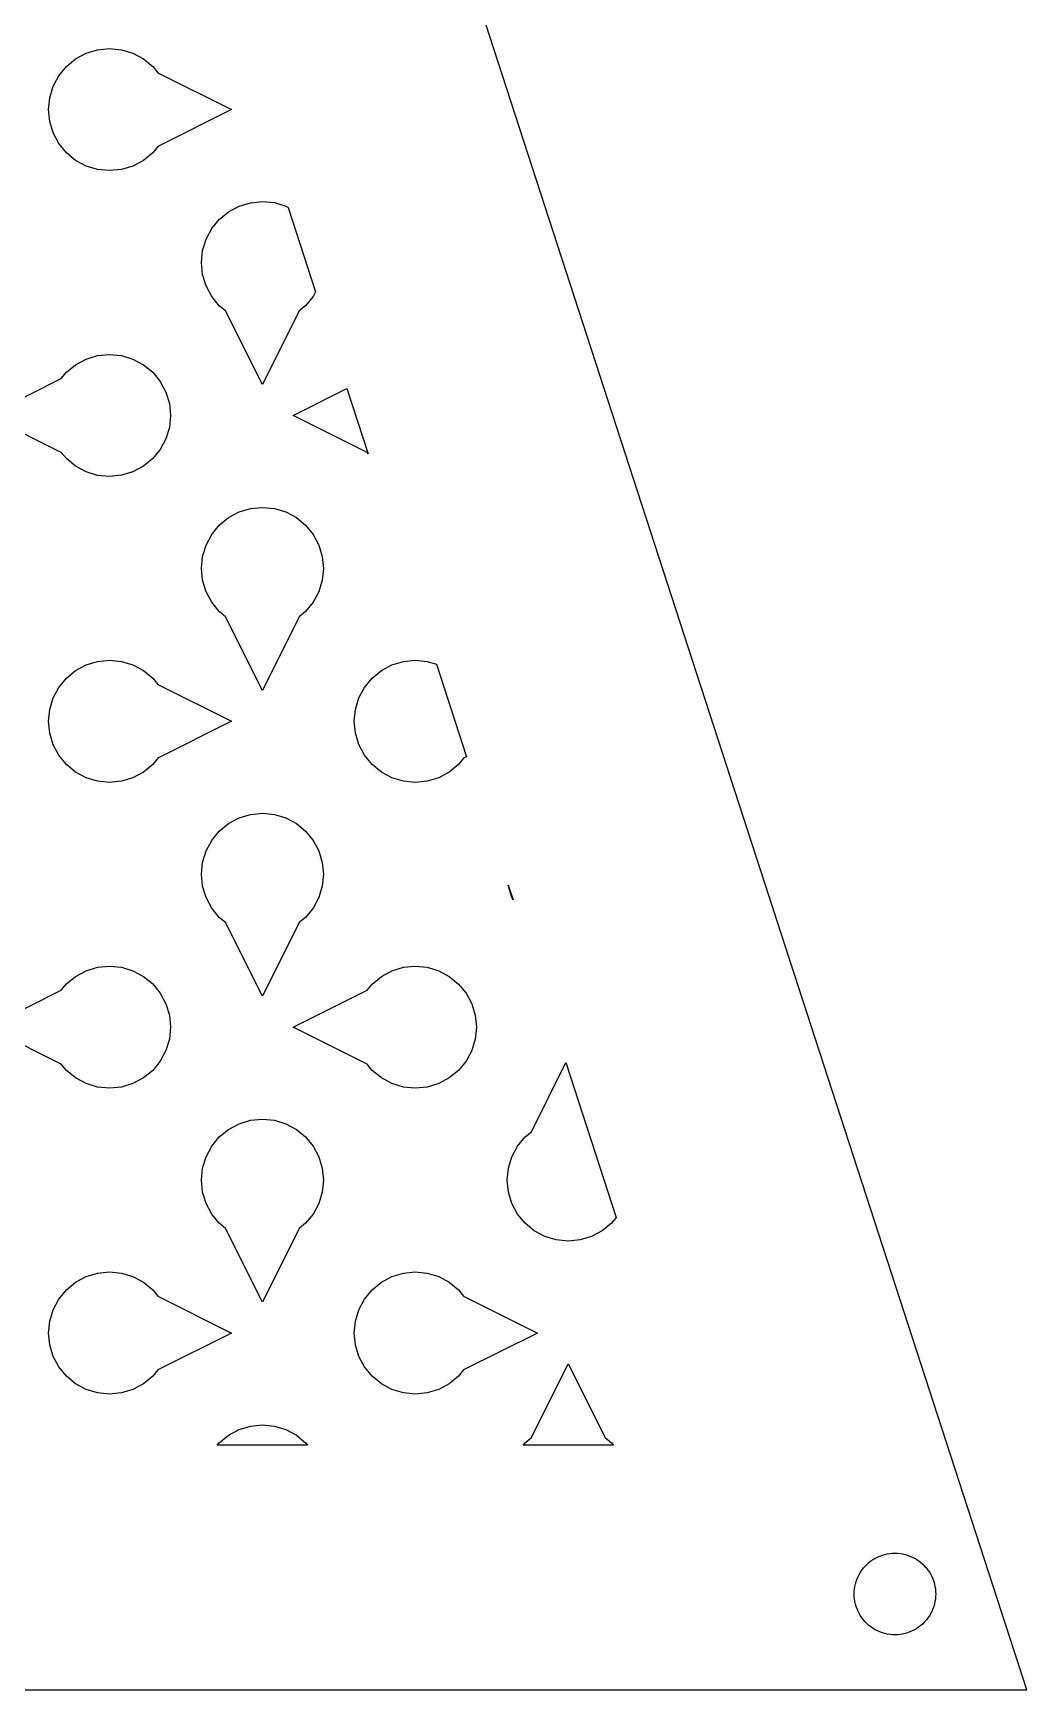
# Model space of a CAD drawing. Header units: metres. Extents: x -75 to 75, y 0 to 231.
# Drawn here: x 26.3 to 75, y 0 to 81.3 of the extents above; entities that cross this region are included whole.
import ezdxf

# ---------------------------------------------------------------- set-up
doc = ezdxf.new("R2010")
doc.units = ezdxf.units.M

msp = doc.modelspace()

# ---------------------------------------------------------------- linework, layer by layer
for p, q in [((75, 0), (0, 230.826)), ((29.4159, 80.4356), (30, 80.4938)), ((30, 80.4938), (30.5841, 80.4366)), ((27.8828, 79.6172), (28.3369, 79.9893)), ((28.3369, 79.9893), (28.8551, 80.2658)), ((28.8551, 80.2658), (29.4159, 80.4356)), ((30.5841, 80.4366), (31.1449, 80.2658)), ((31.1449, 80.2658), (31.6635, 79.9889)), ((31.6635, 79.9889), (32.1176, 79.6167)), ((27.2342, 78.6449), (27.5107, 79.1631)), ((27.5107, 79.1631), (27.8828, 79.6172)), ((32.1176, 79.6167), (32.3708, 79.3082)), ((32.3708, 79.3082), (35.9862, 77.5)), ((27.0067, 77.5005), (27.0634, 78.0841)), ((27.0634, 78.0841), (27.2342, 78.6449)), ((27.0644, 76.9154), (27.0067, 77.5005)), ((35.9862, 77.5), (32.3708, 75.6918)), ((27.2342, 76.3547), (27.0644, 76.9154)), ((27.5107, 75.8365), (27.2342, 76.3547)), ((27.8828, 75.3824), (27.5107, 75.8365)), ((32.3708, 75.6918), (32.1167, 75.3819)), ((28.3369, 75.0102), (27.8828, 75.3824)), ((28.8551, 74.7337), (28.3369, 75.0102)), ((31.6635, 75.0107), (31.1449, 74.7337)), ((32.1167, 75.3819), (31.6635, 75.0107)), ((29.4159, 74.563), (28.8551, 74.7337)), ((30, 74.5058), (29.4159, 74.563)), ((30.5841, 74.5639), (30, 74.5058)), ((31.1449, 74.7337), (30.5841, 74.5639)), ((35.3819, 72.1167), (35.836, 72.4889)), ((35.836, 72.4889), (36.3547, 72.7658)), ((36.3547, 72.7658), (36.9154, 72.9356)), ((36.9154, 72.9356), (37.5, 72.9933)), ((37.5, 72.9933), (38.0841, 72.9366)), ((38.0841, 72.9366), (38.6449, 72.7658)), ((38.6449, 72.7658), (38.7592, 72.7047)), ((38.7592, 72.7047), (40.1068, 68.5574)), ((34.7337, 71.1449), (35.0098, 71.6626)), ((35.0098, 71.6626), (35.3819, 72.1167)), ((34.563, 70.5841), (34.7337, 71.1449)), ((34.5058, 70), (34.563, 70.5841)), ((34.5639, 69.4159), (34.5058, 70)), ((34.7337, 68.8551), (34.5639, 69.4159)), ((35.0102, 68.3369), (34.7337, 68.8551)), ((35.3819, 67.8833), (35.0102, 68.3369)), ((39.9889, 68.3365), (39.6167, 67.8824)), ((40.1068, 68.5574), (39.9889, 68.3365)), ((35.6918, 67.6292), (35.3819, 67.8833)), ((37.5, 64.0138), (35.6918, 67.6292)), ((39.3082, 67.6292), (37.5, 64.0138)), ((39.6167, 67.8824), (39.3082, 67.6292)), ((28.3365, 64.9893), (28.8551, 65.2663)), ((28.8551, 65.2663), (29.4159, 65.4361)), ((29.4159, 65.4361), (30, 65.4942)), ((30, 65.4942), (30.5841, 65.437)), ((30.5841, 65.437), (31.1449, 65.2663)), ((31.1449, 65.2663), (31.6631, 64.9898)), ((24.0138, 62.5), (27.6292, 64.3082)), ((27.6292, 64.3082), (27.8828, 64.6176)), ((27.8828, 64.6176), (28.3365, 64.9893)), ((31.6631, 64.9898), (32.1172, 64.6176)), ((32.1172, 64.6176), (32.4893, 64.1635)), ((32.4893, 64.1635), (32.7658, 63.6453)), ((32.7658, 63.6453), (32.9356, 63.0846)), ((39.0138, 62.5), (41.6471, 63.817)), ((41.6471, 63.817), (42.6843, 60.6246)), ((32.9356, 63.0846), (32.9933, 62.4995)), ((27.6292, 60.6918), (24.0138, 62.5)), ((32.9366, 61.9159), (32.7658, 61.3551)), ((32.9933, 62.4995), (32.9366, 61.9159)), ((42.6292, 60.6918), (39.0138, 62.5)), ((32.7658, 61.3551), (32.4889, 60.8365)), ((27.8824, 60.3833), (27.6292, 60.6918)), ((28.3365, 60.0111), (27.8824, 60.3833)), ((32.1167, 60.3824), (31.6631, 60.0107)), ((32.4889, 60.8365), (32.1167, 60.3824)), ((42.6843, 60.6246), (42.6292, 60.6918)), ((28.8551, 59.7342), (28.3365, 60.0111)), ((29.4159, 59.5634), (28.8551, 59.7342)), ((30, 59.5062), (29.4159, 59.5634)), ((30.5841, 59.5644), (30, 59.5062)), ((31.1449, 59.7342), (30.5841, 59.5644)), ((31.6631, 60.0107), (31.1449, 59.7342)), ((35.8369, 57.4893), (36.3551, 57.7658)), ((36.3551, 57.7658), (36.9159, 57.9356)), ((36.9159, 57.9356), (37.5005, 57.9933)), ((37.5005, 57.9933), (38.0846, 57.9366)), ((38.0846, 57.9366), (38.6453, 57.7658)), ((38.6453, 57.7658), (39.1635, 57.4893)), ((35.0107, 56.6631), (35.3828, 57.1172)), ((35.3828, 57.1172), (35.8369, 57.4893)), ((39.1635, 57.4893), (39.6176, 57.1172)), ((39.6176, 57.1172), (39.9898, 56.6631)), ((34.5634, 55.5841), (34.7342, 56.1449)), ((34.7342, 56.1449), (35.0107, 56.6631)), ((39.9898, 56.6631), (40.2663, 56.1449)), ((40.2663, 56.1449), (40.4361, 55.5841)), ((34.5062, 55), (34.5634, 55.5841)), ((40.4361, 55.5841), (40.4942, 55)), ((34.5644, 54.4159), (34.5062, 55)), ((40.4942, 55), (40.437, 54.4159)), ((34.7342, 53.8551), (34.5644, 54.4159)), ((35.0102, 53.3374), (34.7342, 53.8551)), ((40.2663, 53.8551), (39.9893, 53.3365)), ((40.437, 54.4159), (40.2663, 53.8551)), ((35.3824, 52.8833), (35.0102, 53.3374)), ((35.6918, 52.6292), (35.3824, 52.8833)), ((39.6172, 52.8824), (39.3082, 52.6292)), ((39.9893, 53.3365), (39.6172, 52.8824)), ((37.5, 49.0138), (35.6918, 52.6292)), ((39.3082, 52.6292), (37.5, 49.0138)), ((28.8551, 50.2658), (29.4159, 50.4356)), ((29.4159, 50.4356), (30, 50.4938)), ((30, 50.4938), (30.5841, 50.4366)), ((30.5841, 50.4366), (31.1449, 50.2658)), ((43.8551, 50.2663), (44.4159, 50.4361)), ((44.4159, 50.4361), (45, 50.4942)), ((45, 50.4942), (45.5841, 50.437)), ((45.5841, 50.437), (46.0395, 50.2983)), ((27.5107, 49.1631), (27.8828, 49.6172)), ((27.8828, 49.6172), (28.3369, 49.9893)), ((28.3369, 49.9893), (28.8551, 50.2658)), ((31.1449, 50.2658), (31.6635, 49.9889)), ((31.6635, 49.9889), (32.1176, 49.6167)), ((32.1176, 49.6167), (32.3708, 49.3082)), ((42.5102, 49.1631), (42.8824, 49.6172)), ((42.8824, 49.6172), (43.3365, 49.9893)), ((43.3365, 49.9893), (43.8551, 50.2663)), ((46.0395, 50.2983), (47.5131, 45.763)), ((27.2342, 48.6449), (27.5107, 49.1631)), ((32.3708, 49.3082), (35.9862, 47.5)), ((42.2342, 48.6453), (42.5102, 49.1631)), ((27.0067, 47.5005), (27.0634, 48.0841)), ((27.0634, 48.0841), (27.2342, 48.6449)), ((42.0067, 47.5009), (42.0634, 48.0846)), ((42.0634, 48.0846), (42.2342, 48.6453)), ((27.0644, 46.9154), (27.0067, 47.5005)), ((35.9862, 47.5), (32.3708, 45.6918)), ((42.0644, 46.9159), (42.0067, 47.5009)), ((27.2342, 46.3547), (27.0644, 46.9154)), ((27.5107, 45.8365), (27.2342, 46.3547)), ((42.2342, 46.3551), (42.0644, 46.9159)), ((42.5102, 45.8374), (42.2342, 46.3551)), ((27.8828, 45.3824), (27.5107, 45.8365)), ((32.3708, 45.6918), (32.1167, 45.3819)), ((42.8824, 45.3833), (42.5102, 45.8374)), ((47.3708, 45.6918), (47.1167, 45.3824)), ((47.5131, 45.763), (47.3708, 45.6918)), ((28.3369, 45.0102), (27.8828, 45.3824)), ((28.8551, 44.7337), (28.3369, 45.0102)), ((29.4159, 44.563), (28.8551, 44.7337)), ((31.1449, 44.7337), (30.5841, 44.5639)), ((31.6635, 45.0107), (31.1449, 44.7337)), ((32.1167, 45.3819), (31.6635, 45.0107)), ((43.3365, 45.0111), (42.8824, 45.3833)), ((43.8551, 44.7342), (43.3365, 45.0111)), ((44.4159, 44.5634), (43.8551, 44.7342)), ((46.1449, 44.7342), (45.5841, 44.5644)), ((46.6631, 45.0107), (46.1449, 44.7342)), ((47.1167, 45.3824), (46.6631, 45.0107)), ((30, 44.5058), (29.4159, 44.563)), ((30.5841, 44.5639), (30, 44.5058)), ((45, 44.5062), (44.4159, 44.5634)), ((45.5841, 44.5644), (45, 44.5062)), ((35.3819, 42.1167), (35.836, 42.4889)), ((35.836, 42.4889), (36.3547, 42.7658)), ((36.3547, 42.7658), (36.9154, 42.9356)), ((36.9154, 42.9356), (37.5, 42.9933)), ((37.5, 42.9933), (38.0841, 42.9366)), ((38.0841, 42.9366), (38.6449, 42.7658)), ((38.6449, 42.7658), (39.1635, 42.4889)), ((39.1635, 42.4889), (39.6176, 42.1167)), ((34.7337, 41.1449), (35.0098, 41.6626)), ((35.0098, 41.6626), (35.3819, 42.1167)), ((39.6176, 42.1167), (39.9898, 41.6626)), ((39.9898, 41.6626), (40.2658, 41.1449)), ((34.563, 40.5841), (34.7337, 41.1449)), ((40.2658, 41.1449), (40.4356, 40.5841)), ((34.5058, 40), (34.563, 40.5841)), ((34.5639, 39.4159), (34.5058, 40)), ((40.4356, 40.5841), (40.4938, 40)), ((40.4938, 40), (40.4366, 39.4159)), ((34.7337, 38.8551), (34.5639, 39.4159)), ((40.4366, 39.4159), (40.2658, 38.8551)), ((49.5644, 39.4159), (49.5595, 39.4651)), ((49.5595, 39.4651), (49.7943, 38.7425)), ((49.7342, 38.8551), (49.5644, 39.4159)), ((35.0102, 38.3369), (34.7337, 38.8551)), ((35.3819, 37.8833), (35.0102, 38.3369)), ((39.9889, 38.3365), (39.6167, 37.8824)), ((40.2658, 38.8551), (39.9889, 38.3365)), ((49.7943, 38.7425), (49.7342, 38.8551)), ((35.6918, 37.6292), (35.3819, 37.8833)), ((37.5, 34.0138), (35.6918, 37.6292)), ((39.3082, 37.6292), (37.5, 34.0138)), ((39.6167, 37.8824), (39.3082, 37.6292)), ((27.8828, 34.6176), (28.3365, 34.9893)), ((28.3365, 34.9893), (28.8551, 35.2663)), ((28.8551, 35.2663), (29.4159, 35.4361)), ((29.4159, 35.4361), (30, 35.4942)), ((30, 35.4942), (30.5841, 35.437)), ((30.5841, 35.437), (31.1449, 35.2663)), ((31.1449, 35.2663), (31.6631, 34.9898)), ((31.6631, 34.9898), (32.1172, 34.6176)), ((42.8828, 34.6172), (43.3369, 34.9893)), ((43.3369, 34.9893), (43.8551, 35.2658)), ((43.8551, 35.2658), (44.4159, 35.4356)), ((44.4159, 35.4356), (45, 35.4938)), ((45, 35.4938), (45.5841, 35.4366)), ((45.5841, 35.4366), (46.1449, 35.2658)), ((46.1449, 35.2658), (46.6635, 34.9889)), ((46.6635, 34.9889), (47.1176, 34.6167)), ((24.0138, 32.5), (27.6292, 34.3082)), ((27.6292, 34.3082), (27.8828, 34.6176)), ((32.1172, 34.6176), (32.4893, 34.1635)), ((32.4893, 34.1635), (32.7658, 33.6453)), ((39.0138, 32.5), (42.6292, 34.3082)), ((42.6292, 34.3082), (42.8828, 34.6172)), ((47.1176, 34.6167), (47.4898, 34.1626)), ((47.4898, 34.1626), (47.7658, 33.6449)), ((32.7658, 33.6453), (32.9356, 33.0846)), ((47.7658, 33.6449), (47.9356, 33.0841)), ((32.9356, 33.0846), (32.9933, 32.4995)), ((47.9356, 33.0841), (47.9933, 32.4991)), ((27.6292, 30.6918), (24.0138, 32.5)), ((32.9366, 31.9159), (32.7658, 31.3551)), ((32.9933, 32.4995), (32.9366, 31.9159)), ((42.6292, 30.6918), (39.0138, 32.5)), ((47.9366, 31.9154), (47.7658, 31.3547)), ((47.9933, 32.4991), (47.9366, 31.9154)), ((32.7658, 31.3551), (32.4889, 30.8365)), ((47.7658, 31.3547), (47.4893, 30.8365)), ((27.8824, 30.3833), (27.6292, 30.6918)), ((28.3365, 30.0111), (27.8824, 30.3833)), ((32.1167, 30.3824), (31.6631, 30.0107)), ((32.4889, 30.8365), (32.1167, 30.3824)), ((42.8824, 30.3828), (42.6292, 30.6918)), ((43.3365, 30.0107), (42.8824, 30.3828)), ((47.1172, 30.3824), (46.6635, 30.0107)), ((47.4893, 30.8365), (47.1172, 30.3824)), ((50.6918, 27.3708), (52.3875, 30.7613)), ((52.3875, 30.7613), (54.8536, 23.1714)), ((28.8551, 29.7342), (28.3365, 30.0111)), ((29.4159, 29.5634), (28.8551, 29.7342)), ((30, 29.5062), (29.4159, 29.5634)), ((30.5841, 29.5644), (30, 29.5062)), ((31.1449, 29.7342), (30.5841, 29.5644)), ((31.6631, 30.0107), (31.1449, 29.7342)), ((43.8551, 29.7337), (43.3365, 30.0107)), ((44.4159, 29.563), (43.8551, 29.7337)), ((45, 29.5058), (44.4159, 29.563)), ((45.5841, 29.5639), (45, 29.5058)), ((46.1449, 29.7337), (45.5841, 29.5639)), ((46.6635, 30.0107), (46.1449, 29.7337)), ((35.8369, 27.4893), (36.3551, 27.7658)), ((36.3551, 27.7658), (36.9159, 27.9356)), ((36.9159, 27.9356), (37.5005, 27.9933)), ((37.5005, 27.9933), (38.0846, 27.9366)), ((38.0846, 27.9366), (38.6453, 27.7658)), ((38.6453, 27.7658), (39.1635, 27.4893)), ((35.0107, 26.6631), (35.3828, 27.1172)), ((35.3828, 27.1172), (35.8369, 27.4893)), ((39.1635, 27.4893), (39.6176, 27.1172)), ((39.6176, 27.1172), (39.9898, 26.6631)), ((50.0102, 26.6631), (50.3824, 27.1172)), ((50.3824, 27.1172), (50.6918, 27.3708)), ((34.5634, 25.5841), (34.7342, 26.1449)), ((34.7342, 26.1449), (35.0107, 26.6631)), ((39.9898, 26.6631), (40.2663, 26.1449)), ((40.2663, 26.1449), (40.4361, 25.5841)), ((49.563, 25.5841), (49.7337, 26.1449)), ((49.7337, 26.1449), (50.0102, 26.6631)), ((34.5062, 25), (34.5634, 25.5841)), ((40.4361, 25.5841), (40.4942, 25)), ((49.5058, 25), (49.563, 25.5841)), ((34.5644, 24.4159), (34.5062, 25)), ((34.7342, 23.8551), (34.5644, 24.4159)), ((40.437, 24.4159), (40.2663, 23.8551)), ((40.4942, 25), (40.437, 24.4159)), ((49.5639, 24.4159), (49.5058, 25)), ((49.7337, 23.8551), (49.5639, 24.4159)), ((35.0102, 23.3374), (34.7342, 23.8551)), ((40.2663, 23.8551), (39.9893, 23.3365)), ((50.0102, 23.3369), (49.7337, 23.8551)), ((35.3824, 22.8833), (35.0102, 23.3374)), ((35.6918, 22.6292), (35.3824, 22.8833)), ((39.6172, 22.8824), (39.3082, 22.6292)), ((39.9893, 23.3365), (39.6172, 22.8824)), ((50.3824, 22.8828), (50.0102, 23.3369)), ((50.8365, 22.5107), (50.3824, 22.8828)), ((54.6167, 22.8824), (54.1631, 22.5107)), ((54.8536, 23.1714), (54.6167, 22.8824)), ((37.5, 19.0138), (35.6918, 22.6292)), ((39.3082, 22.6292), (37.5, 19.0138)), ((51.3547, 22.2342), (50.8365, 22.5107)), ((51.9154, 22.0634), (51.3547, 22.2342)), ((52.4995, 22.0067), (51.9154, 22.0634)), ((53.0841, 22.0644), (52.4995, 22.0067)), ((53.6449, 22.2342), (53.0841, 22.0644)), ((54.1631, 22.5107), (53.6449, 22.2342)), ((28.8551, 20.2658), (29.4159, 20.4356)), ((29.4159, 20.4356), (30, 20.4938)), ((30, 20.4938), (30.5841, 20.4366)), ((30.5841, 20.4366), (31.1449, 20.2658)), ((43.8551, 20.2663), (44.4159, 20.4361)), ((44.4159, 20.4361), (45, 20.4942)), ((45, 20.4942), (45.5841, 20.437)), ((45.5841, 20.437), (46.1449, 20.2663)), ((27.5107, 19.1631), (27.8828, 19.6172)), ((27.8828, 19.6172), (28.3369, 19.9893)), ((28.3369, 19.9893), (28.8551, 20.2658)), ((31.1449, 20.2658), (31.6635, 19.9889)), ((31.6635, 19.9889), (32.1176, 19.6167)), ((32.1176, 19.6167), (32.3708, 19.3082)), ((42.5102, 19.1631), (42.8824, 19.6172)), ((42.8824, 19.6172), (43.3365, 19.9893)), ((43.3365, 19.9893), (43.8551, 20.2663)), ((46.1449, 20.2663), (46.6635, 19.9893)), ((46.6635, 19.9893), (47.1176, 19.6172)), ((47.1176, 19.6172), (47.3708, 19.3082)), ((27.2342, 18.6449), (27.5107, 19.1631)), ((32.3708, 19.3082), (35.9862, 17.5)), ((42.2342, 18.6453), (42.5102, 19.1631)), ((47.3708, 19.3082), (50.9862, 17.5)), ((27.0067, 17.5005), (27.0634, 18.0841)), ((27.0634, 18.0841), (27.2342, 18.6449)), ((42.0067, 17.5009), (42.0634, 18.0846)), ((42.0634, 18.0846), (42.2342, 18.6453)), ((27.0644, 16.9154), (27.0067, 17.5005)), ((35.9862, 17.5), (32.3708, 15.6918)), ((42.0644, 16.9159), (42.0067, 17.5009)), ((50.9862, 17.5), (47.3708, 15.6918)), ((27.2342, 16.3547), (27.0644, 16.9154)), ((27.5107, 15.8365), (27.2342, 16.3547)), ((42.2342, 16.3551), (42.0644, 16.9159)), ((42.5102, 15.8374), (42.2342, 16.3551)), ((27.8828, 15.3824), (27.5107, 15.8365)), ((32.3708, 15.6918), (32.1167, 15.3819)), ((42.8824, 15.3833), (42.5102, 15.8374)), ((47.3708, 15.6918), (47.1167, 15.3824)), ((50.6918, 12.3708), (52.5, 15.9862)), ((52.5, 15.9862), (54.3082, 12.3708)), ((28.3369, 15.0102), (27.8828, 15.3824)), ((28.8551, 14.7337), (28.3369, 15.0102)), ((29.4159, 14.563), (28.8551, 14.7337)), ((31.1449, 14.7337), (30.5841, 14.5639)), ((31.6635, 15.0107), (31.1449, 14.7337)), ((32.1167, 15.3819), (31.6635, 15.0107)), ((43.3365, 15.0111), (42.8824, 15.3833)), ((43.8551, 14.7342), (43.3365, 15.0111)), ((44.4159, 14.5634), (43.8551, 14.7342)), ((46.1449, 14.7342), (45.5841, 14.5644)), ((46.6631, 15.0107), (46.1449, 14.7342)), ((47.1167, 15.3824), (46.6631, 15.0107)), ((30, 14.5058), (29.4159, 14.563)), ((30.5841, 14.5639), (30, 14.5058)), ((45, 14.5062), (44.4159, 14.5634)), ((45.5841, 14.5644), (45, 14.5062)), ((35.3819, 12.1167), (35.836, 12.4889)), ((35.836, 12.4889), (36.3547, 12.7658)), ((36.3547, 12.7658), (36.9154, 12.9356)), ((36.9154, 12.9356), (37.5, 12.9933)), ((37.5, 12.9933), (38.0841, 12.9366)), ((38.0841, 12.9366), (38.6449, 12.7658)), ((38.6449, 12.7658), (39.1635, 12.4889)), ((39.1635, 12.4889), (39.6176, 12.1167)), ((50.3828, 12.1172), (50.6918, 12.3708)), ((54.3082, 12.3708), (54.6181, 12.1167)), ((35.2863, 12), (35.3819, 12.1167)), ((39.7133, 12), (35.2863, 12)), ((39.6176, 12.1167), (39.7133, 12)), ((50.2868, 12), (50.3828, 12.1172)), ((54.7137, 12), (50.2868, 12)), ((54.6181, 12.1167), (54.7137, 12)), ((67.5643, 6.4549), (67.6763, 6.51193)), ((67.6763, 6.51193), (67.7916, 6.56183)), ((67.7916, 6.56183), (67.9098, 6.60439)), ((67.9098, 6.60439), (68.0305, 6.63943)), ((68.0305, 6.63943), (68.1531, 6.66685)), ((68.1531, 6.66685), (68.2772, 6.68651)), ((68.2772, 6.68651), (68.4023, 6.69833)), ((68.4023, 6.69833), (68.5279, 6.70227)), ((68.5279, 6.70227), (68.6534, 6.69833)), ((68.6534, 6.69833), (68.7785, 6.68651)), ((68.7785, 6.68651), (68.9026, 6.66685)), ((68.9026, 6.66685), (69.0252, 6.63943)), ((69.0252, 6.63943), (69.1459, 6.60439)), ((69.1459, 6.60439), (69.2641, 6.56183)), ((69.2641, 6.56183), (69.3794, 6.51193)), ((69.3794, 6.51193), (69.4914, 6.4549)), ((66.7752, 5.66579), (66.8392, 5.77393)), ((66.8392, 5.77393), (66.9098, 5.87784)), ((66.9098, 5.87784), (66.9868, 5.97713)), ((66.9868, 5.97713), (67.0699, 6.07137)), ((67.0699, 6.07137), (67.1588, 6.16022)), ((67.1588, 6.16022), (67.253, 6.2433)), ((67.253, 6.2433), (67.3523, 6.32031)), ((67.3523, 6.32031), (67.4562, 6.39093)), ((67.4562, 6.39093), (67.5643, 6.4549)), ((69.4914, 6.4549), (69.5995, 6.39093)), ((69.5995, 6.39093), (69.7034, 6.32031)), ((69.7034, 6.32031), (69.8027, 6.2433)), ((69.8027, 6.2433), (69.897, 6.16022)), ((69.897, 6.16022), (69.9858, 6.07137)), ((69.9858, 6.07137), (70.0689, 5.97713)), ((70.0689, 5.97713), (70.1459, 5.87784)), ((70.1459, 5.87784), (70.2165, 5.77393)), ((70.2165, 5.77393), (70.2805, 5.66579)), ((66.5318, 4.82785), (66.5436, 4.95294)), ((66.5436, 4.95294), (66.5633, 5.07704)), ((66.5633, 5.07704), (66.5907, 5.19966)), ((66.5907, 5.19966), (66.6257, 5.32031)), ((66.6257, 5.32031), (66.6683, 5.43852)), ((66.6683, 5.43852), (66.7182, 5.55383)), ((66.7182, 5.55383), (66.7752, 5.66579)), ((70.2805, 5.66579), (70.3375, 5.55383)), ((70.3375, 5.55383), (70.3874, 5.43852)), ((70.3874, 5.43852), (70.43, 5.32031)), ((70.43, 5.32031), (70.465, 5.19966)), ((70.465, 5.19966), (70.4924, 5.07704)), ((70.4924, 5.07704), (70.5121, 4.95294)), ((70.5121, 4.95294), (70.5239, 4.82785)), ((66.5279, 4.70227), (66.5318, 4.82785)), ((66.5318, 4.57669), (66.5279, 4.70227)), ((66.5436, 4.45161), (66.5318, 4.57669)), ((66.5633, 4.32751), (66.5436, 4.45161)), ((66.5907, 4.2049), (66.5633, 4.32751)), ((66.6257, 4.08424), (66.5907, 4.2049)), ((66.6683, 3.96602), (66.6257, 4.08424)), ((70.43, 4.08424), (70.3874, 3.96602)), ((70.465, 4.2049), (70.43, 4.08424)), ((70.4924, 4.32751), (70.465, 4.2049)), ((70.5121, 4.45161), (70.4924, 4.32751)), ((70.5239, 4.57669), (70.5121, 4.45161)), ((70.5239, 4.82785), (70.5279, 4.70227)), ((70.5279, 4.70227), (70.5239, 4.57669)), ((66.7182, 3.85072), (66.6683, 3.96602)), ((66.7752, 3.73877), (66.7182, 3.85072)), ((66.8392, 3.63062), (66.7752, 3.73877)), ((66.9098, 3.5267), (66.8392, 3.63062)), ((66.9868, 3.42743), (66.9098, 3.5267)), ((67.0699, 3.33318), (66.9868, 3.42743)), ((67.1588, 3.24434), (67.0699, 3.33318)), ((69.9858, 3.33318), (69.897, 3.24434)), ((70.0689, 3.42743), (69.9858, 3.33318)), ((70.1459, 3.5267), (70.0689, 3.42743)), ((70.2165, 3.63062), (70.1459, 3.5267)), ((70.2805, 3.73877), (70.2165, 3.63062)), ((70.3375, 3.85072), (70.2805, 3.73877)), ((70.3874, 3.96602), (70.3375, 3.85072)), ((67.253, 3.16125), (67.1588, 3.24434)), ((67.3523, 3.08424), (67.253, 3.16125)), ((67.4562, 3.01363), (67.3523, 3.08424)), ((67.5643, 2.94966), (67.4562, 3.01363)), ((67.6763, 2.89262), (67.5643, 2.94966)), ((67.7916, 2.84273), (67.6763, 2.89262)), ((67.9098, 2.80016), (67.7916, 2.84273)), ((68.0305, 2.76511), (67.9098, 2.80016)), ((68.1531, 2.7377), (68.0305, 2.76511)), ((68.2772, 2.71805), (68.1531, 2.7377)), ((68.4023, 2.70622), (68.2772, 2.71805)), ((68.5279, 2.70227), (68.4023, 2.70622)), ((68.6534, 2.70622), (68.5279, 2.70227)), ((68.7785, 2.71805), (68.6534, 2.70622)), ((68.9026, 2.7377), (68.7785, 2.71805)), ((69.0252, 2.76511), (68.9026, 2.7377)), ((69.1459, 2.80016), (69.0252, 2.76511)), ((69.2641, 2.84273), (69.1459, 2.80016)), ((69.3794, 2.89262), (69.2641, 2.84273)), ((69.4914, 2.94966), (69.3794, 2.89262)), ((69.5995, 3.01363), (69.4914, 2.94966)), ((69.7034, 3.08424), (69.5995, 3.01363)), ((69.8027, 3.16125), (69.7034, 3.08424)), ((69.897, 3.24434), (69.8027, 3.16125)), ((-75, 0), (75, 0))]:
    msp.add_line(p, q)

doc.saveas('drawing.dxf')
